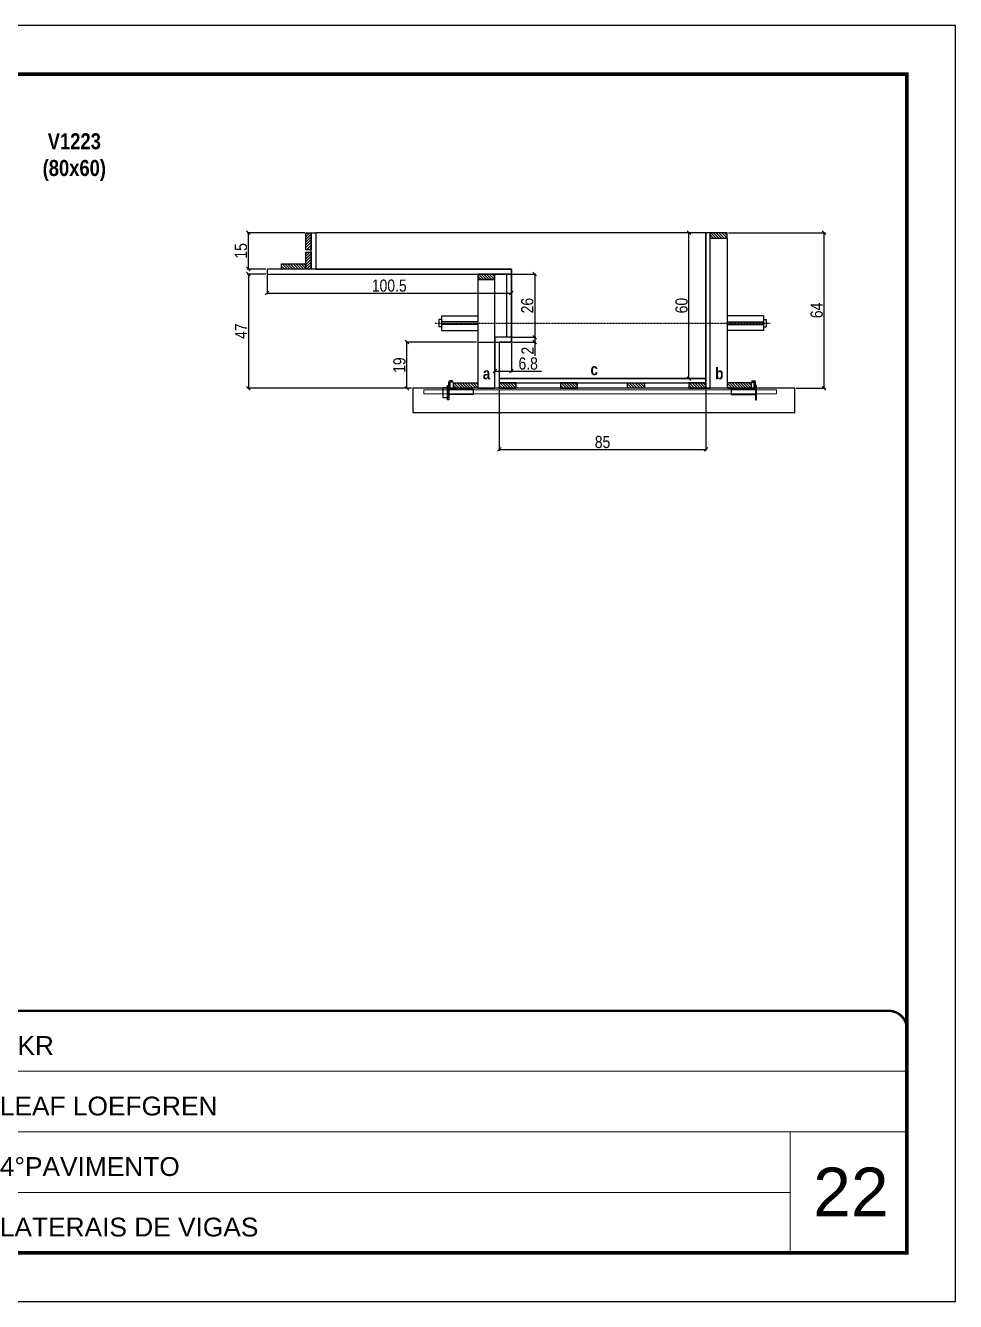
# Model space of a CAD drawing. Extents: x 3309 to 9563, y -2522 to 14608.
# Drawn here: x 5628 to 6393, y 7815 to 8865 of the extents above; entities that cross this region are included whole.
import ezdxf

# ---------------------------------------------------------------- set-up
doc = ezdxf.new("R2010")
doc.units = 0
for name, pattern in [('CONTINUO', [0]), ('DASHED', [0.75, 0.5, -0.25]), ('HIDDEN', [0.375, 0.25, -0.125])]:
    doc.linetypes.add(name, pattern=pattern)
for name, color, linetype in [('barrote', 251, 'Continuous'), ('COTA', 241, 'Continuous'), ('detalhes', 4, 'Continuous'), ('NOMENCLATURA', 7, 'Continuous'), ('Painéis', 200, 'Continuous'), ('presilha', 1, 'Continuous'), ('SARR_2.2x10', 60, 'Continuous'), ('SARR_2.2x7', 40, 'Continuous'), ('SARR_3.5x7', 81, 'Continuous'), ('TENSOR', 3, 'Continuous')]:
    doc.layers.add(name, color=color, linetype=linetype)
for name, color, linetype, lineweight in [('CARIMBO', 255, 'Continuous', 9), ('CONCRETO', 251, 'Continuous', 25), ('Folhas', 255, 'Continuous', 9), ('SARRAFO DE PRESSAO', 251, 'DASHED', 9), ('SCO-___-LAJ', 2, 'Continuous', 0)]:
    doc.layers.add(name, color=color, linetype=linetype, lineweight=lineweight)
doc.layers.add('Laje_Perimetro', color=7, linetype='Continuous', plot=False)
doc.styles.add('ARIAL', font='arial.ttf')
doc.styles.add('COTA TECNICA 2X', font='techl___.ttf', dxfattribs={"height": 10})
doc.styles.add('TECNICA', font='techb___.ttf', dxfattribs={"height": 10})
doc.styles.add('Tecnologia', font='')
doc.styles.get('Tecnologia').set_extended_font_data('Forgotten Futurist')
doc.dimstyles.new('SECAO', dxfattribs={"dimscale": 0.333333, "dimtxt": 5, "dimasz": 9, "dimexe": 3, "dimexo": 3, "dimgap": 3, "dimtad": 1, "dimdec": 1, "dimlfac": 0.5, "dimzin": 12, "dimdsep": 46, "dimtxsty": 'COTA TECNICA 2X', "dimblk1": 'OBLIQUE', "dimblk2": 'OBLIQUE', "dimsah": 1, "dimcen": 0.9, "dimclrd": 4, "dimclre": 4, "dimclrt": 240, "dimadec": 1, "dimazin": 3, "dimtfac": 1, "dimtdec": 1, "dimtmove": 0, "dimatfit": 3, "dimfxl": 1, "dimtolj": 1, "dimtzin": 12, "dimarcsym": 0})
pattern_1 = [(135, (39173.3902, -114945.7097), (-1.122532015, -1.122532015), [])]
pattern_2 = [(135, (39279.422, -114945.7097), (-1.122532015, -1.122532015), [])]

# ---------------------------------------------------------------- blocks, each defined once
blk = doc.blocks.new('9999999999')
at = {"color": 30, "linetype": 'CONTINUO'}
for p, q in [((98564.6, 34230.2), (98564.6, 34429.4)), ((98564.6, 34379.6), (99584, 34379.6)), ((98564.6, 34329.8), (99488, 34329.8)), ((99584, 34329.8), (99488, 34329.8)), ((99488, 34329.8), (99488, 34230.2)), ((98564.6, 34280), (99488, 34280))]:
    blk.add_line(p, q, dxfattribs=at)
at = {"color": 30, "linetype": 'CONTINUO', "const_width": 2}
blk.add_lwpolyline([(99584, 34230.2), (99584, 34414.4, 0.414214), (99569, 34429.4), (98229, 34429.4, 0.414214), (98214, 34414.4), (98214, 34245.2, 0.414214), (98229, 34230.2), (99584, 34230.2)], format="xyb", dxfattribs=at)
at = {"layer": 'Folhas'}
blk.add_lwpolyline([(98139, 34190.2), (99624, 34190.2), (99624, 35240.2), (98139, 35240.2)], close=True, dxfattribs=at)
at = {"layer": 'Folhas', "color": 30, "const_width": 3}
blk.add_lwpolyline([(98214, 34230.2), (99584, 34230.2), (99584, 35200.2), (98214, 35200.2)], close=True, dxfattribs=at)
at = {"color": 7, "linetype": 'Continuous', "ltscale": 5, "style": 'ARIAL'}
for s, height, p in [('SKR', 15.48, (98837.7, 34393.1)), ('LEAF LOEFGREN', 15.483, (98837.7, 34343.3)), ('4°PAVIMENTO', 15.483, (98837.7, 34293.5)), ('NOVA SISTEMAS CONSTRUTIVOS', 11.059, (98263.2, 34267.2)), ('LATERAIS DE VIGAS', 15.483, (98837.7, 34243.7))]:
    blk.add_text(s, height=height, dxfattribs=at).set_placement(p)
at = {"layer": 'Folhas', "color": 7, "style": 'Tecnologia', "width": 1.5}
for s, p in [('CLIENTE:', (98573.7, 34397.2)), ('OBRA:', (98573.7, 34347.3)), ('PAVIMENTO:', (98573.7, 34297.5)), ('PROJETO:', (98573.7, 34247.7))]:
    blk.add_text(s, height=14, dxfattribs=at).set_placement(p)
blk = doc.blocks.new('PRESILHA METÁLICA 1')
at = {"layer": 'presilha'}
for p, q in [((7.5, 10.6), (7.5, 19.9)), ((12, 21), (8.6, 21)), ((9, 11.6), (9, 18.9)), ((12, 19.5), (9.6, 19.5)), ((12, 21), (12, 19.5)), ((0, 13), (6, 13)), ((0, 13), (0, 0)), ((6, 0), (0, 0)), ((6, 15.5), (7.5, 15.5)), ((6, -2.5), (6, 15.5)), ((6, 13), (6, 0)), ((7.5, 15.5), (7.5, -2.5)), ((37.5, 4.1), (7.5, 4.1)), ((37.5, 11), (9.6, 11)), ((37.5, 11), (37.5, 4.1)), ((7.5, -2.5), (6, -2.5))]:
    blk.add_line(p, q, dxfattribs=at)
for centre, radius, start, end in [((8.6, 19.9), 1.14, 90, 180), ((9.6, 18.9), 0.57, 90, 180), ((9.6, 11.6), 0.57, 180, 270)]:
    blk.add_arc(centre, radius, start, end, dxfattribs=at)
blk = doc.blocks.new('PRESILHA METÁLICA 2')
at = {"layer": 'presilha'}
for p, q in [((-5.2, 23.5), (-5.2, 22)), ((-5.2, 23.5), (-1.9, 23.5)), ((-5.2, 22), (-2.8, 22)), ((-2.2, 14.1), (-2.2, 21.4)), ((0.8, 18), (-0.8, 18)), ((-0.8, 18), (-0.8, 0)), ((-0.8, 14.6), (-0.8, 22.4)), ((0.8, 0), (0.8, 18)), ((-30.8, 13.5), (-30.8, 6.6)), ((-30.8, 13.5), (-2.8, 13.5)), ((-30.8, 6.6), (-0.8, 6.6)), ((-0.8, 0), (0.8, 0))]:
    blk.add_line(p, q, dxfattribs=at)
for centre, radius, start, end in [((-2.8, 21.4), 0.57, 0, 90), ((-1.9, 22.4), 1.14, 0, 90), ((-2.8, 14.1), 0.57, 270, 0)]:
    blk.add_arc(centre, radius, start, end, dxfattribs=at)
blk = doc.blocks.new('_Oblique')
at = {"color": 0, "linetype": 'ByBlock', "lineweight": -2}
blk.add_line((-0.5, -0.5), (0.5, 0.5), dxfattribs=at)
blk = doc.blocks.new('*D2574')
at = {"layer": 'COTA', "color": 4, "lineweight": -2, "transparency": 16777216}
for p, q in [((5825.5, 8660.5), (5810.1, 8660.5)), ((5811.1, 8660.5), (5811.1, 8566.5)), ((5945.4, 8566.5), (5810.1, 8566.5))]:
    blk.add_line(p, q, dxfattribs=at)
at = {"layer": 'Defpoints', "color": 0, "transparency": 16777216}
for p in [(5826.5, 8660.5), (5811.1, 8566.5), (5946.4, 8566.5)]:
    blk.add_point(p, dxfattribs=at)
at = {"layer": 'COTA', "color": 4, "lineweight": -2, "transparency": 16777216, "xscale": 3, "yscale": 3, "zscale": 3}
for p, rotation in [((5811.1, 8660.5), 90), ((5811.1, 8566.5), 270)]:
    blk.add_blockref('_Oblique', p, dxfattribs=dict(at, rotation=rotation))
at = {"layer": 'COTA', "color": 240, "transparency": 16777216, "insert": (5805, 8613.5), "char_height": 10, "attachment_point": 5, "rotation": 90, "style": 'COTA TECNICA 2X'}
blk.add_mtext('\\A1;47', dxfattribs=at)
blk = doc.blocks.new('*D2569')
at = {"layer": 'COTA', "color": 4, "lineweight": -2, "transparency": 16777216}
for p, q in [((5857.5, 8694.5), (5810.1, 8694.5)), ((5811.1, 8664.5), (5811.1, 8694.5)), ((5825.5, 8664.5), (5810.1, 8664.5))]:
    blk.add_line(p, q, dxfattribs=at)
at = {"layer": 'Defpoints', "color": 0, "transparency": 16777216}
for p in [(5811.1, 8694.5), (5858.5, 8694.5), (5826.5, 8664.5)]:
    blk.add_point(p, dxfattribs=at)
at = {"layer": 'COTA', "color": 4, "lineweight": -2, "transparency": 16777216, "xscale": 3, "yscale": 3, "zscale": 3}
for p, rotation in [((5811.1, 8694.5), 90), ((5811.1, 8664.5), 270)]:
    blk.add_blockref('_Oblique', p, dxfattribs=dict(at, rotation=rotation))
at = {"layer": 'COTA', "color": 240, "transparency": 16777216, "insert": (5805, 8679.5), "char_height": 10, "attachment_point": 5, "rotation": 90, "style": 'COTA TECNICA 2X'}
blk.add_mtext('\\A1;15', dxfattribs=at)
blk = doc.blocks.new('*D2570')
at = {"layer": 'COTA', "color": 4, "lineweight": -2, "transparency": 16777216}
for p, q in [((6206.1, 8694.5), (6285.8, 8694.5)), ((6284.8, 8566.5), (6284.8, 8694.5)), ((6261.7, 8566.5), (6285.8, 8566.5))]:
    blk.add_line(p, q, dxfattribs=at)
at = {"layer": 'Defpoints', "color": 0, "transparency": 16777216}
for p in [(6205.1, 8694.5), (6284.8, 8694.5), (6260.7, 8566.5)]:
    blk.add_point(p, dxfattribs=at)
at = {"layer": 'COTA', "color": 4, "lineweight": -2, "transparency": 16777216, "xscale": 3, "yscale": 3, "zscale": 3}
for p, rotation in [((6284.8, 8694.5), 90), ((6284.8, 8566.5), 270)]:
    blk.add_blockref('_Oblique', p, dxfattribs=dict(at, rotation=rotation))
at = {"layer": 'COTA', "color": 240, "transparency": 16777216, "insert": (6278.7, 8630.5), "char_height": 10, "attachment_point": 5, "rotation": 90, "style": 'COTA TECNICA 2X'}
blk.add_mtext('\\A1;64', dxfattribs=at)
blk = doc.blocks.new('*D2572')
at = {"layer": 'COTA', "color": 4, "lineweight": -2, "transparency": 16777216}
for p, q in [((6186.5, 8694.5), (6172.6, 8694.5)), ((6173.6, 8574.5), (6173.6, 8694.5)), ((6186.5, 8574.5), (6172.6, 8574.5))]:
    blk.add_line(p, q, dxfattribs=at)
at = {"layer": 'Defpoints', "color": 0, "transparency": 16777216}
for p in [(6173.6, 8694.5), (6187.5, 8694.5), (6187.5, 8574.5)]:
    blk.add_point(p, dxfattribs=at)
at = {"layer": 'COTA', "color": 4, "lineweight": -2, "transparency": 16777216, "xscale": 3, "yscale": 3, "zscale": 3}
for p, rotation in [((6173.6, 8694.5), 90), ((6173.6, 8574.5), 270)]:
    blk.add_blockref('_Oblique', p, dxfattribs=dict(at, rotation=rotation))
at = {"layer": 'COTA', "color": 240, "transparency": 16777216, "insert": (6167.5, 8634.5), "char_height": 10, "attachment_point": 5, "rotation": 90, "style": 'COTA TECNICA 2X'}
blk.add_mtext('\\A1;60', dxfattribs=at)
blk = doc.blocks.new('*D2573')
at = {"layer": 'COTA', "color": 4, "lineweight": -2, "transparency": 16777216}
for p, q in [((6017.5, 8565.5), (6017.5, 8515.1)), ((6187.5, 8565.5), (6187.5, 8515.1)), ((6017.5, 8516.1), (6187.5, 8516.1))]:
    blk.add_line(p, q, dxfattribs=at)
at = {"layer": 'Defpoints', "color": 0, "transparency": 16777216}
for p in [(6017.5, 8566.5), (6187.5, 8566.5), (6187.5, 8516.1)]:
    blk.add_point(p, dxfattribs=at)
at = {"layer": 'COTA', "color": 4, "lineweight": -2, "transparency": 16777216, "xscale": 3, "yscale": 3, "zscale": 3, "rotation": 180}
blk.add_blockref('_Oblique', (6017.5, 8516.1), dxfattribs=at)
at = {"layer": 'COTA', "color": 4, "lineweight": -2, "transparency": 16777216, "xscale": 3, "yscale": 3, "zscale": 3}
blk.add_blockref('_Oblique', (6187.5, 8516.1), dxfattribs=at)
at = {"layer": 'COTA', "color": 240, "transparency": 16777216, "insert": (6102.5, 8522.2), "char_height": 10, "attachment_point": 5, "style": 'COTA TECNICA 2X'}
blk.add_mtext('\\A1;85', dxfattribs=at)
blk = doc.blocks.new('*D2576')
at = {"layer": 'COTA', "color": 4, "lineweight": -2, "transparency": 16777216}
for p, q in [((6028.5, 8660.5), (6047.7, 8660.5)), ((6046.7, 8660.5), (6046.7, 8608.5)), ((6028.5, 8608.5), (6047.7, 8608.5))]:
    blk.add_line(p, q, dxfattribs=at)
at = {"layer": 'Defpoints', "color": 0, "transparency": 16777216}
for p in [(6027.5, 8660.5), (6027.5, 8608.5), (6046.7, 8608.5)]:
    blk.add_point(p, dxfattribs=at)
at = {"layer": 'COTA', "color": 4, "lineweight": -2, "transparency": 16777216, "xscale": 3, "yscale": 3, "zscale": 3}
for p, rotation in [((6046.7, 8660.5), 90), ((6046.7, 8608.5), 270)]:
    blk.add_blockref('_Oblique', p, dxfattribs=dict(at, rotation=rotation))
at = {"layer": 'COTA', "color": 240, "transparency": 16777216, "insert": (6040.6, 8634.5), "char_height": 10, "attachment_point": 5, "rotation": 90, "style": 'COTA TECNICA 2X'}
blk.add_mtext('\\A1;26', dxfattribs=at)
blk = doc.blocks.new('*D2575')
at = {"layer": 'COTA', "color": 4, "lineweight": -2, "transparency": 16777216}
for p, q in [((5826.5, 8659.5), (5826.5, 8643.8)), ((6027.5, 8659.5), (6027.5, 8643.8)), ((5826.5, 8644.8), (6027.5, 8644.8))]:
    blk.add_line(p, q, dxfattribs=at)
at = {"layer": 'Defpoints', "color": 0, "transparency": 16777216}
for p in [(5826.5, 8660.5), (6027.5, 8660.5), (6027.5, 8644.8)]:
    blk.add_point(p, dxfattribs=at)
at = {"layer": 'COTA', "color": 4, "lineweight": -2, "transparency": 16777216, "xscale": 3, "yscale": 3, "zscale": 3, "rotation": 180}
blk.add_blockref('_Oblique', (5826.5, 8644.8), dxfattribs=at)
at = {"layer": 'COTA', "color": 4, "lineweight": -2, "transparency": 16777216, "xscale": 3, "yscale": 3, "zscale": 3}
blk.add_blockref('_Oblique', (6027.5, 8644.8), dxfattribs=at)
at = {"layer": 'COTA', "color": 240, "transparency": 16777216, "insert": (5927, 8650.9), "char_height": 10, "attachment_point": 5, "style": 'COTA TECNICA 2X'}
blk.add_mtext('\\A1;100.5', dxfattribs=at)
blk = doc.blocks.new('*D2581')
at = {"layer": 'COTA', "color": 4, "lineweight": -2, "transparency": 16777216}
for p, q in [((6028.5, 8608.5), (6047.7, 8608.5)), ((6028.5, 8604.5), (6047.7, 8604.5)), ((6046.7, 8608.5), (6046.7, 8604.5)), ((6046.7, 8604.5), (6046.7, 8593.3))]:
    blk.add_line(p, q, dxfattribs=at)
at = {"layer": 'Defpoints', "color": 0, "transparency": 16777216}
for p in [(6027.5, 8608.5), (6027.5, 8604.5), (6046.7, 8604.5)]:
    blk.add_point(p, dxfattribs=at)
at = {"layer": 'COTA', "color": 4, "lineweight": -2, "transparency": 16777216, "xscale": 3, "yscale": 3, "zscale": 3}
for p, rotation in [((6046.7, 8608.5), 90), ((6046.7, 8604.5), 270)]:
    blk.add_blockref('_Oblique', p, dxfattribs=dict(at, rotation=rotation))
at = {"layer": 'COTA', "color": 240, "transparency": 16777216, "insert": (6040.7, 8597.4), "char_height": 10, "attachment_point": 5, "rotation": 90, "style": 'COTA TECNICA 2X'}
blk.add_mtext('\\A1;2', dxfattribs=at)
blk = doc.blocks.new('*D2621')
at = {"layer": 'COTA', "color": 4, "lineweight": -2, "transparency": 16777216}
for p, q in [((6013.9, 8603.5), (6013.9, 8579.6)), ((6027.5, 8603.5), (6027.5, 8579.6)), ((6013.9, 8580.6), (6027.5, 8580.6)), ((6027.5, 8580.6), (6052.2, 8580.6))]:
    blk.add_line(p, q, dxfattribs=at)
at = {"layer": 'Defpoints', "color": 0, "transparency": 16777216}
for p in [(6013.9, 8604.5), (6027.5, 8604.5), (6027.5, 8580.6)]:
    blk.add_point(p, dxfattribs=at)
at = {"layer": 'COTA', "color": 4, "lineweight": -2, "transparency": 16777216, "xscale": 3, "yscale": 3, "zscale": 3, "rotation": 180}
blk.add_blockref('_Oblique', (6013.9, 8580.6), dxfattribs=at)
at = {"layer": 'COTA', "color": 4, "lineweight": -2, "transparency": 16777216, "xscale": 3, "yscale": 3, "zscale": 3}
blk.add_blockref('_Oblique', (6027.5, 8580.6), dxfattribs=at)
at = {"layer": 'COTA', "color": 240, "transparency": 16777216, "insert": (6041.3, 8586.8), "char_height": 10, "attachment_point": 5, "style": 'COTA TECNICA 2X'}
blk.add_mtext('\\A1;6.8', dxfattribs=at)
blk = doc.blocks.new('*D2622')
at = {"layer": 'COTA', "color": 4, "lineweight": -2, "transparency": 16777216}
for p, q in [((5998.9, 8604.5), (5940.5, 8604.5)), ((5941.5, 8566.5), (5941.5, 8604.5)), ((5945.4, 8566.5), (5940.5, 8566.5))]:
    blk.add_line(p, q, dxfattribs=at)
at = {"layer": 'Defpoints', "color": 0, "transparency": 16777216}
for p in [(5941.5, 8604.5), (5999.9, 8604.5), (5946.4, 8566.5)]:
    blk.add_point(p, dxfattribs=at)
at = {"layer": 'COTA', "color": 4, "lineweight": -2, "transparency": 16777216, "xscale": 3, "yscale": 3, "zscale": 3}
for p, rotation in [((5941.5, 8604.5), 90), ((5941.5, 8566.5), 270)]:
    blk.add_blockref('_Oblique', p, dxfattribs=dict(at, rotation=rotation))
at = {"layer": 'COTA', "color": 240, "transparency": 16777216, "insert": (5935.4, 8585.5), "char_height": 10, "attachment_point": 5, "rotation": 90, "style": 'COTA TECNICA 2X'}
blk.add_mtext('\\A1;19', dxfattribs=at)

msp = doc.modelspace()

# ---------------------------------------------------------------- hatches: boundary and pattern name
at = {"layer": 'SARR_2.2x10'}
h = msp.add_hatch(dxfattribs=at)
h.set_pattern_fill('ANSI31', color=256, scale=0.5, angle=90)
h.set_pattern_definition([(135, (39031.9902, -114847.7098), (-1.122532015, -1.122532015), [])])
h.paths.add_polyline_path([(5838.45, 8668.86), (5838.45, 8664.46), (5858.45, 8664.46), (5858.45, 8668.86)])
h = msp.add_hatch(dxfattribs=at)
h.set_pattern_fill('ANSI31', color=256, scale=0.5, angle=90)
h.set_pattern_definition(pattern_1)
h.paths.add_polyline_path([(5979.85, 8570.86), (5979.85, 8566.46), (5999.85, 8566.46), (5999.85, 8570.86)])
h = msp.add_hatch(dxfattribs=at)
h.set_pattern_fill('ANSI31', color=256, scale=0.5, angle=90)
h.set_pattern_definition(pattern_1)
h.paths.add_polyline_path([(6225.05, 8570.86), (6225.05, 8566.46), (6205.05, 8566.46), (6205.05, 8570.86)])
at = {"layer": 'SARR_2.2x7'}
h = msp.add_hatch(dxfattribs=at)
h.set_pattern_fill('ANSI31', color=256, scale=0.5)
h.set_pattern_definition([(45, (-117653.7182, -24493.0787), (-1.122532015, 1.122532015), [])])
h.paths.add_polyline_path([(5862.85, 8680.46), (5858.45, 8680.46), (5858.45, 8694.46), (5862.85, 8694.46)])
h = msp.add_hatch(dxfattribs=at)
h.set_pattern_fill('ANSI31', color=256, scale=0.5, angle=90)
h.set_pattern_definition([(135, (39299.3902, -114822.1096), (-1.122532015, -1.122532015), [])])
h.paths.add_polyline_path([(6191.05, 8694.46), (6191.05, 8690.06), (6205.05, 8690.06), (6205.05, 8694.46)])
h = msp.add_hatch(dxfattribs=at)
h.set_pattern_fill('ANSI31', color=256, scale=0.5)
h.set_pattern_definition([(45, (-117653.7182, -24509.0787), (-1.122532015, 1.122532015), [])])
h.paths.add_polyline_path([(5862.85, 8664.46), (5858.45, 8664.46), (5858.45, 8678.46), (5862.85, 8678.46)])
h = msp.add_hatch(dxfattribs=at)
h.set_pattern_fill('ANSI31', color=256, scale=0.5, angle=90)
h.set_pattern_definition([(135, (39108.1902, -114856.1098), (-1.122532015, -1.122532015), [])])
h.paths.add_polyline_path([(5999.85, 8660.46), (5999.85, 8656.06), (6013.85, 8656.06), (6013.85, 8660.46)])
h = msp.add_hatch(dxfattribs=at)
h.set_pattern_fill('ANSI31', color=256, scale=0.5, angle=90)
h.set_pattern_definition([(135, (39228.9902, -114945.7097), (-1.122532015, -1.122532015), [])])
h.paths.add_polyline_path([(6017.45, 8570.86), (6017.45, 8566.46), (6031.45, 8566.46), (6031.45, 8570.86)])
h = msp.add_hatch(dxfattribs=at)
h.set_pattern_fill('ANSI31', color=256, scale=0.5, angle=90)
h.set_pattern_definition(pattern_2)
h.paths.add_polyline_path([(6067.88, 8570.86), (6067.88, 8566.46), (6081.88, 8566.46), (6081.88, 8570.86)])
h = msp.add_hatch(dxfattribs=at)
h.set_pattern_fill('ANSI31', color=256, scale=0.5, angle=90)
h.set_pattern_definition(pattern_2)
h.paths.add_polyline_path([(6137.02, 8570.86), (6137.02, 8566.46), (6123.02, 8566.46), (6123.02, 8570.86)])
h = msp.add_hatch(dxfattribs=at)
h.set_pattern_fill('ANSI31', color=256, scale=0.5, angle=90)
h.set_pattern_definition([(135, (39384.9902, -114945.7098), (-1.122532015, -1.122532015), [])])
h.paths.add_polyline_path([(6173.45, 8570.86), (6173.45, 8566.46), (6187.45, 8566.46), (6187.45, 8570.86)])

# ---------------------------------------------------------------- linework, layer by layer
at = {"ltscale": 3}
for p, q in [((5967.85, 8623.06), (5967.85, 8617.06)), ((5969.85, 8623.06), (5967.85, 8623.06)), ((5969.85, 8626.06), (5969.85, 8614.06)), ((5969.85, 8626.06), (5999.85, 8626.06)), ((5999.85, 8621.06), (5969.85, 8621.06)), ((6235.05, 8626.06), (6205.05, 8626.06)), ((6205.05, 8621.06), (6235.05, 8621.06)), ((6235.05, 8626.06), (6235.05, 8614.06)), ((6235.05, 8623.06), (6237.05, 8623.06)), ((6237.05, 8623.06), (6237.05, 8617.06)), ((5969.85, 8617.06), (5967.85, 8617.06)), ((5999.85, 8619.06), (5969.85, 8619.06)), ((5969.85, 8614.06), (5999.85, 8614.06)), ((6205.05, 8619.06), (6235.05, 8619.06)), ((6235.05, 8614.06), (6205.05, 8614.06)), ((6235.05, 8617.06), (6237.05, 8617.06))]:
    msp.add_line(p, q, dxfattribs=at)
at = {"layer": 'barrote'}
msp.add_lwpolyline([(5946.4, 8546.46), (6260.73, 8546.46), (6260.73, 8566.46), (5946.4, 8566.46)], close=True, dxfattribs=at)
at = {"layer": 'CONCRETO', "linetype": 'Continuous'}
msp.add_lwpolyline([(6205.05, 8694.46), (5866.45, 8694.46), (5866.45, 8664.46), (6027.45, 8664.46), (6027.45, 8604.46), (6017.45, 8604.46), (6017.45, 8574.46), (6187.45, 8574.46), (6187.45, 8670.46), (6187.45, 8694.46)], dxfattribs=at)
at = {"layer": 'Laje_Perimetro'}
msp.add_lwpolyline([(6392.87, 8864.98), (4907.87, 8864.98), (4907.87, 7814.98), (6392.87, 7814.98)], close=True, dxfattribs=at)
at = {"layer": 'Painéis', "linetype": 'Continuous', "elevation": 0}
for points in [[(5862.85, 8664.46), (5862.85, 8694.46), (5866.45, 8694.46), (5866.45, 8664.46)], [(6191.05, 8566.46), (6191.05, 8694.46), (6187.45, 8694.46), (6187.45, 8566.46)]]:
    msp.add_lwpolyline(points, close=True, dxfattribs=at)
at = {"layer": 'Painéis', "linetype": 'Continuous'}
for points in [[(6027.45, 8664.46), (5826.45, 8664.46), (5826.45, 8660.46), (6027.45, 8660.46)], [(5999.85, 8604.46), (6027.45, 8604.46), (6027.45, 8660.46), (5999.85, 8660.46)], [(6023.85, 8608.46), (6023.85, 8660.46), (6027.45, 8660.46), (6027.45, 8608.46)], [(6013.85, 8604.46), (6027.45, 8604.46), (6027.45, 8608.46), (6013.85, 8608.46)], [(6013.85, 8604.46), (6017.45, 8604.46), (6017.45, 8566.46), (6013.85, 8566.46)], [(6187.45, 8574.46), (6017.45, 8574.46), (6017.45, 8570.86), (6187.45, 8570.86)]]:
    msp.add_lwpolyline(points, close=True, dxfattribs=at)
at = {"layer": 'SARR_2.2x10', "elevation": 0}
msp.add_lwpolyline([(5838.45, 8668.86), (5858.45, 8668.86), (5858.45, 8664.46), (5838.45, 8664.46)], close=True, dxfattribs=at)
at = {"layer": 'SARR_2.2x10'}
for points in [[(5979.85, 8570.86), (5999.85, 8570.86), (5999.85, 8566.46), (5979.85, 8566.46)], [(6225.05, 8570.86), (6205.05, 8570.86), (6205.05, 8566.46), (6225.05, 8566.46)]]:
    msp.add_lwpolyline(points, close=True, dxfattribs=at)
at = {"layer": 'SARR_2.2x7', "elevation": 0}
for points in [[(5862.85, 8694.46), (5862.85, 8680.46), (5858.45, 8680.46), (5858.45, 8694.46)], [(5862.85, 8678.46), (5862.85, 8664.46), (5858.45, 8664.46), (5858.45, 8678.46)], [(6013.85, 8660.46), (5999.85, 8660.46), (5999.85, 8656.06), (6013.85, 8656.06)]]:
    msp.add_lwpolyline(points, close=True, dxfattribs=at)
at = {"layer": 'SARR_2.2x7'}
for points in [[(6205.05, 8694.46), (6191.05, 8694.46), (6191.05, 8690.06), (6205.05, 8690.06)], [(6031.45, 8570.86), (6017.45, 8570.86), (6017.45, 8566.46), (6031.45, 8566.46)], [(6081.88, 8570.86), (6067.88, 8570.86), (6067.88, 8566.46), (6081.88, 8566.46)], [(6123.02, 8570.86), (6137.02, 8570.86), (6137.02, 8566.46), (6123.02, 8566.46)], [(6187.45, 8570.86), (6173.45, 8570.86), (6173.45, 8566.46), (6187.45, 8566.46)]]:
    msp.add_lwpolyline(points, close=True, dxfattribs=at)
at = {"layer": 'SARR_3.5x7', "elevation": 0}
msp.add_lwpolyline([(6191.05, 8690.06), (6205.05, 8690.06), (6205.05, 8566.46), (6191.05, 8566.46)], close=True, dxfattribs=at)
at = {"layer": 'SARR_3.5x7'}
msp.add_lwpolyline([(6013.85, 8656.06), (5999.85, 8656.06), (5999.85, 8566.46), (6013.85, 8566.46)], close=True, dxfattribs=at)
at = {"layer": 'SCO-___-LAJ', "color": 1}
msp.add_lwpolyline([(5955.4, 8565.13), (6245.65, 8565.13), (6245.65, 8561.93), (5955.4, 8561.93)], close=True, dxfattribs=at)
at = {"layer": 'TENSOR', "linetype": 'HIDDEN', "ltscale": 0.5}
msp.add_line((5964.85, 8620.06), (6240.29, 8620.06), dxfattribs=at)

# ---------------------------------------------------------------- block references
at = {"layer": 'presilha', "xscale": 0.6666666666666666, "yscale": 0.6666666666666666, "zscale": 0.6666666666666666}
for name, p in [('PRESILHA METÁLICA 1', (5970.98, 8558.49)), ('PRESILHA METÁLICA 2', (6228.73, 8556.83))]:
    msp.add_blockref(name, p, dxfattribs=at)
at = {"layer": 'SARRAFO DE PRESSAO', "color": 6, "linetype": 'ByBlock'}
msp.add_blockref('9999999999', (-93231.11, -26375.22), dxfattribs=at)

# ---------------------------------------------------------------- texts
at = {"layer": 'CARIMBO', "style": 'ARIAL'}
msp.add_text('22', height=40, dxfattribs=at).set_placement((6275.73, 7885.13))
at = {"layer": 'detalhes', "style": 'TECNICA'}
for s, p in [('a', (6003.98, 8573.82)), ('c', (6092.58, 8577.24)), ('b', (6195.18, 8573.82))]:
    msp.add_text(s, height=9.6, dxfattribs=at).set_placement(p)
at = {"layer": 'NOMENCLATURA', "insert": (5667.87, 8776.35), "char_height": 13.2, "attachment_point": 2, "style": 'TECNICA'}
msp.add_mtext_dynamic_manual_height_columns('V1223\\P(80x60)', width=300.2766, gutter_width=1, heights=[0], dxfattribs=at)

# ---------------------------------------------------------------- dimensions: what is measured, and where the dimension line sits
at = {"layer": 'COTA'}
for base, p1, p2, picture, middle in [((5811.1, 8694.46), (5826.45, 8664.46), (5858.45, 8694.46), '*D2569', (5804.99, 8679.46)), ((6173.65, 8694.46), (6187.45, 8574.46), (6187.45, 8694.46), '*D2572', (6167.55, 8634.46)), ((6284.76, 8694.46), (6260.73, 8566.46), (6205.05, 8694.46), '*D2570', (6278.66, 8630.46)), ((5811.1, 8566.46), (5826.45, 8660.46), (5946.4, 8566.46), '*D2574', (5805.02, 8613.46)), ((6046.71, 8608.46), (6027.45, 8660.46), (6027.45, 8608.46), '*D2576', (6040.61, 8634.46)), ((5941.47, 8604.46), (5946.4, 8566.46), (5999.85, 8604.46), '*D2622', (5935.39, 8585.46)), ((6046.71, 8604.46), (6027.45, 8608.46), (6027.45, 8604.46), '*D2581', (6040.71, 8597.4))]:
    dim = msp.add_linear_dim(base=base, p1=p1, p2=p2, angle=90, dimstyle='SECAO', dxfattribs=at)
    dim.commit()
    dim.dimension.update_dxf_attribs({"geometry": picture, "text_midpoint": middle})
for base, p1, p2, picture, middle in [((6027.45, 8644.8), (5826.45, 8660.46), (6027.45, 8660.46), '*D2575', (5926.95, 8650.91)), ((6027.45, 8580.64), (6013.85, 8604.46), (6027.45, 8604.46), '*D2621', (6041.32, 8586.76)), ((6187.45, 8516.06), (6017.45, 8566.46), (6187.45, 8566.46), '*D2573', (6102.45, 8522.19))]:
    dim = msp.add_linear_dim(base=base, p1=p1, p2=p2, dimstyle='SECAO', dxfattribs=at)
    dim.commit()
    dim.dimension.update_dxf_attribs({"geometry": picture, "text_midpoint": middle})

doc.saveas('drawing.dxf')
